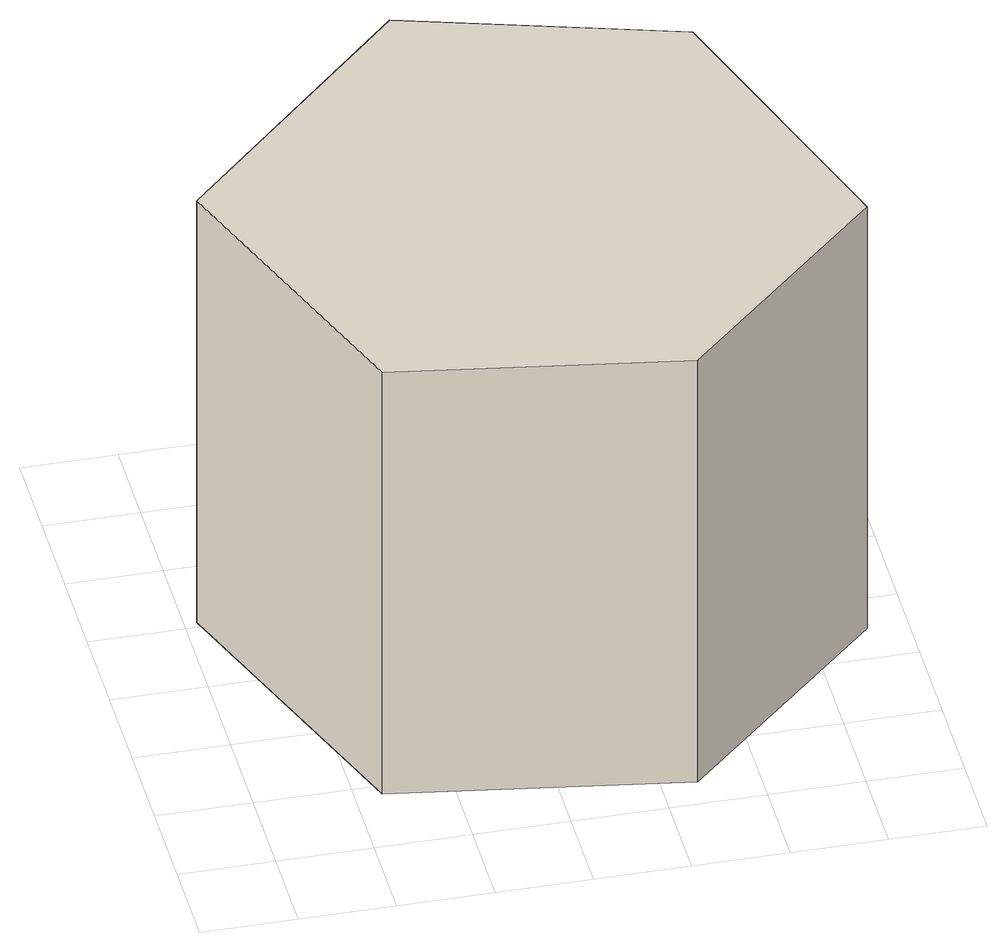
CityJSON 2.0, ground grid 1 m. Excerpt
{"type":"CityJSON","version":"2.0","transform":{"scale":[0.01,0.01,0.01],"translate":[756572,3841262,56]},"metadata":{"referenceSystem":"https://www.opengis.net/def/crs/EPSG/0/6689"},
"CityObjects":{
"building1":{"type":"Building","attributes":{"class":"3003","usage":"461","measuredHeight":5.3,"BuildingDetailAttribute.totalFloorArea":-9999,"BuildingDetailAttribute.buildingFootprintArea":-9999,"BuildingDetailAttribute.buildingStructureType":"611","BuildingDetailAttribute.buildingStructureOrgType":"28","BuildingDetailAttribute.orgUsage":"Null","BuildingDetailAttribute.surveyYear":"0001","BuildingIDAttribute.prefecture":"32","BuildingIDAttribute.city":"32204"},"geometry":[{"type":"Solid","lod":"1","boundaries":[[[[0,1,2,3,4,5]],[[4,6,7,5]],[[3,8,6,4]],[[2,9,8,3]],[[1,10,9,2]],[[0,11,10,1]],[[5,7,11,0]],[[6,8,9,10,11,7]]]]}]}
},
"vertices":[
[267,661,30],[555,575,30],[658,250,30],[437,36,30],[128,86,30],[13,408,30],[128,86,547],[13,408,547],[437,36,547],[658,250,547],[555,575,547],[267,661,547]
]}
